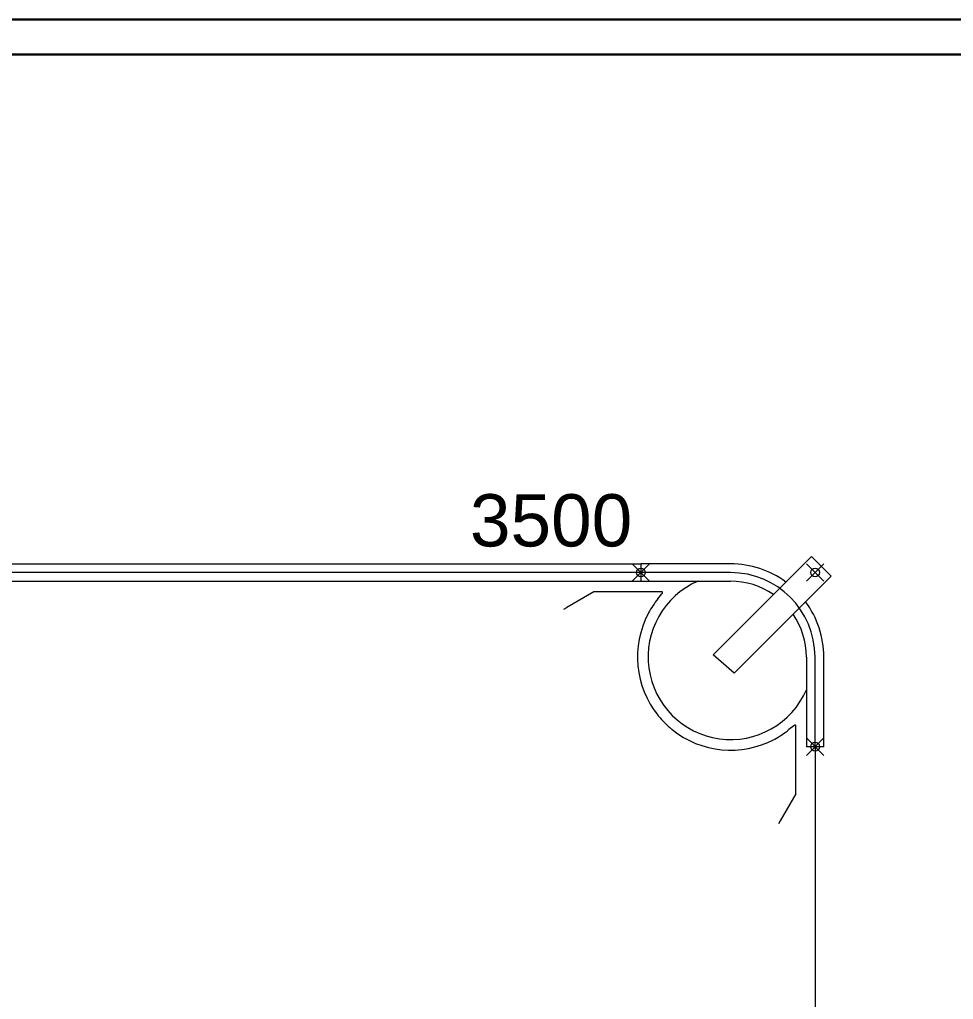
# Model space of a CAD drawing. Extents: x -3873 to 164127, y 7129 to 96529.
# Drawn here: x 48267 to 50949, y 63366 to 66180 of the extents above; entities that cross this region are included whole.
import ezdxf
from ezdxf.enums import TextEntityAlignment as Align

# ---------------------------------------------------------------- set-up
doc = ezdxf.new("R2010")
doc.units = 0
doc.header["$PDMODE"] = 35
doc.header["$PDSIZE"] = 25
doc.layers.get('0').update_dxf_attribs({"linetype": 'CONTINUOUS'})
doc.layers.add('BUILDING', color=2, linetype='CONTINUOUS')
doc.layers.add('LAYOUT Kromeka', color=1, linetype='CONTINUOUS', lineweight=5)
doc.styles.add('015_100', font='arial.ttf', dxfattribs={"height": 150})
doc.styles.add('MEYN_DIM', font='arial.ttf')

# ---------------------------------------------------------------- blocks, each defined once
blk = doc.blocks.new('updown_850_850_1000_2450')
at = {"linetype": 'Continuous', "ltscale": 20}
for p, q in [((0, -25), (0, 25)), ((0, -25), (0, 25)), ((0, 25), (2450, 25)), ((2450, 25), (2450, -25)), ((0, -25), (2450, -25))]:
    blk.add_line(p, q, dxfattribs=at)
at = {"color": 5, "linetype": 'Continuous', "ltscale": 20}
for p in [(0, 0), (2450, 0)]:
    blk.add_point(p, dxfattribs=at)
at = {"color": 4, "linetype": 'Continuous', "ltscale": 20, "style": 'MEYN_DIM', "flags": 4}
blk.add_attdef('000', text='', height=150, dxfattribs=at).set_placement((0, 225), align=Align.TOP_LEFT)
blk.add_attdef('000', text='', height=150, dxfattribs=at).set_placement((2425, 225), align=Align.TOP_RIGHT)
at = {"color": 3, "linetype": 'Continuous', "ltscale": 20, "style": '015_100', "flags": 9}
blk.add_attdef('BLOCK', (-1081.7, 0), '', height=150, dxfattribs=at)
blk = doc.blocks.new('general_wheeld_90_485b')
at = {"ltscale": 10}
for p, q in [((55.4, 635.6), (100, 712.9)), ((100, 712.9), (105, 721.6)), ((55, 634.3), (55, 440.5)), ((-25, 500), (25, 500)), ((-25, 500), (-25, 242.5)), ((25, 242.5), (25, 500)), ((116, 478.2), (116.8, 478.6)), ((116.8, 478.6), (117.6, 479.1)), ((61, 439.8), (75, 451.1)), ((75.8, 451.7), (75, 451.1)), ((410.4, 450.7), (411.2, 450.1)), ((59.3, 438.5), (61, 439.8)), ((411.9, 449.5), (411.2, 450.1)), ((449.5, 411.9), (450.1, 411.2)), ((450.1, 411.2), (450.7, 410.4)), ((-46, 10.6), (232.2, 288.8)), ((232.2, 288.8), (292.7, 236.2)), ((292.7, 236.2), (10.6, -46)), ((478.2, 116), (478.6, 116.8)), ((479.1, 117.6), (478.6, 116.8)), ((635.6, 55.4), (712.9, 100)), ((721.6, 105), (712.9, 100)), ((439.8, 61), (438.5, 59.3)), ((451.1, 75), (439.8, 61)), ((451.7, 75.8), (451.1, 75)), ((440.5, 55), (634.3, 55)), ((10.6, -46), (-46, 10.6)), ((500, 25), (242.5, 25)), ((500, -25), (500, 25)), ((242.5, -25), (500, -25))]:
    blk.add_line(p, q, dxfattribs=at)
blk.add_lwpolyline([(0, 500), (0, 242.5, 0.414213), (242.5, 0), (500, 0)], format="xyb", dxfattribs=at)
for centre, radius, start, end in [((57.6, 634.3), 2.65, 149.9991, 180.0007), ((242.5, 242.5), 267.5, 51.1156, 117.8334), ((242.5, 242.5), 237, 293.4048, 156.5952), ((242.5, 242.5), 267.5, 118.2333, 128.553), ((57.6, 440.5), 2.65, 180.0001, 308.768), ((242.5, 242.5), 267.5, 39.3027, 50.6973), ((242.5, 242.5), 267.5, 332.1666, 38.8844), ((242.5, 242.5), 267.5, 180, 216.4002), ((242.5, 242.5), 217.5, 180, 214.4026), ((242.5, 242.5), 267.5, 321.447, 331.7667), ((242.5, 242.5), 217.5, 235.5975, 270), ((440.5, 57.6), 2.65, 141.2317, 269.9981), ((634.3, 57.6), 2.65, 270.0012, 300.0002), ((242.5, 242.5), 267.5, 233.5999, 270)]:
    blk.add_arc(centre, radius, start, end, dxfattribs=at)
for p in [(0, 500), (500, 0), (0, 0)]:
    blk.add_point(p, dxfattribs=at)

msp = doc.modelspace()

# ---------------------------------------------------------------- linework, layer by layer
at = {"layer": 'BUILDING', "color": 2, "linetype": 'BYBLOCK', "lineweight": 30}
msp.add_line((57607.7, 66180), (47046.8, 66180), dxfattribs=at)
at = {"layer": 'BUILDING', "color": 2, "lineweight": 30}
msp.add_line((57607.7, 66080), (47046.8, 66080), dxfattribs=at)
at = {"layer": 'LAYOUT Kromeka', "ltscale": 20}
for p, q in [((50247.2, 64592), (44868.5, 64592)), ((50551.7, 64092), (50551.7, 62092))]:
    msp.add_line(p, q, dxfattribs=at)

# ---------------------------------------------------------------- block references
ref = msp.add_blockref('updown_850_850_1000_2450', (47601.7, 64592), dxfattribs=at)
ref.add_attrib('000', '2550', dxfattribs={"layer": '0', "color": 4, "linetype": 'Continuous', "ltscale": 20, "height": 150, "style": 'MEYN_DIM'}).set_placement((47601.7, 64817), align=Align.TOP_LEFT)
ref.add_attrib('000', '3500', dxfattribs={"layer": '0', "color": 4, "linetype": 'Continuous', "ltscale": 20, "height": 150, "style": 'MEYN_DIM'}).set_placement((50026.7, 64817), align=Align.TOP_RIGHT)
at = {"layer": 'LAYOUT Kromeka', "ltscale": 20, "rotation": 180}
msp.add_blockref('general_wheeld_90_485b', (50551.7, 64592), dxfattribs=at)

doc.saveas('drawing.dxf')
